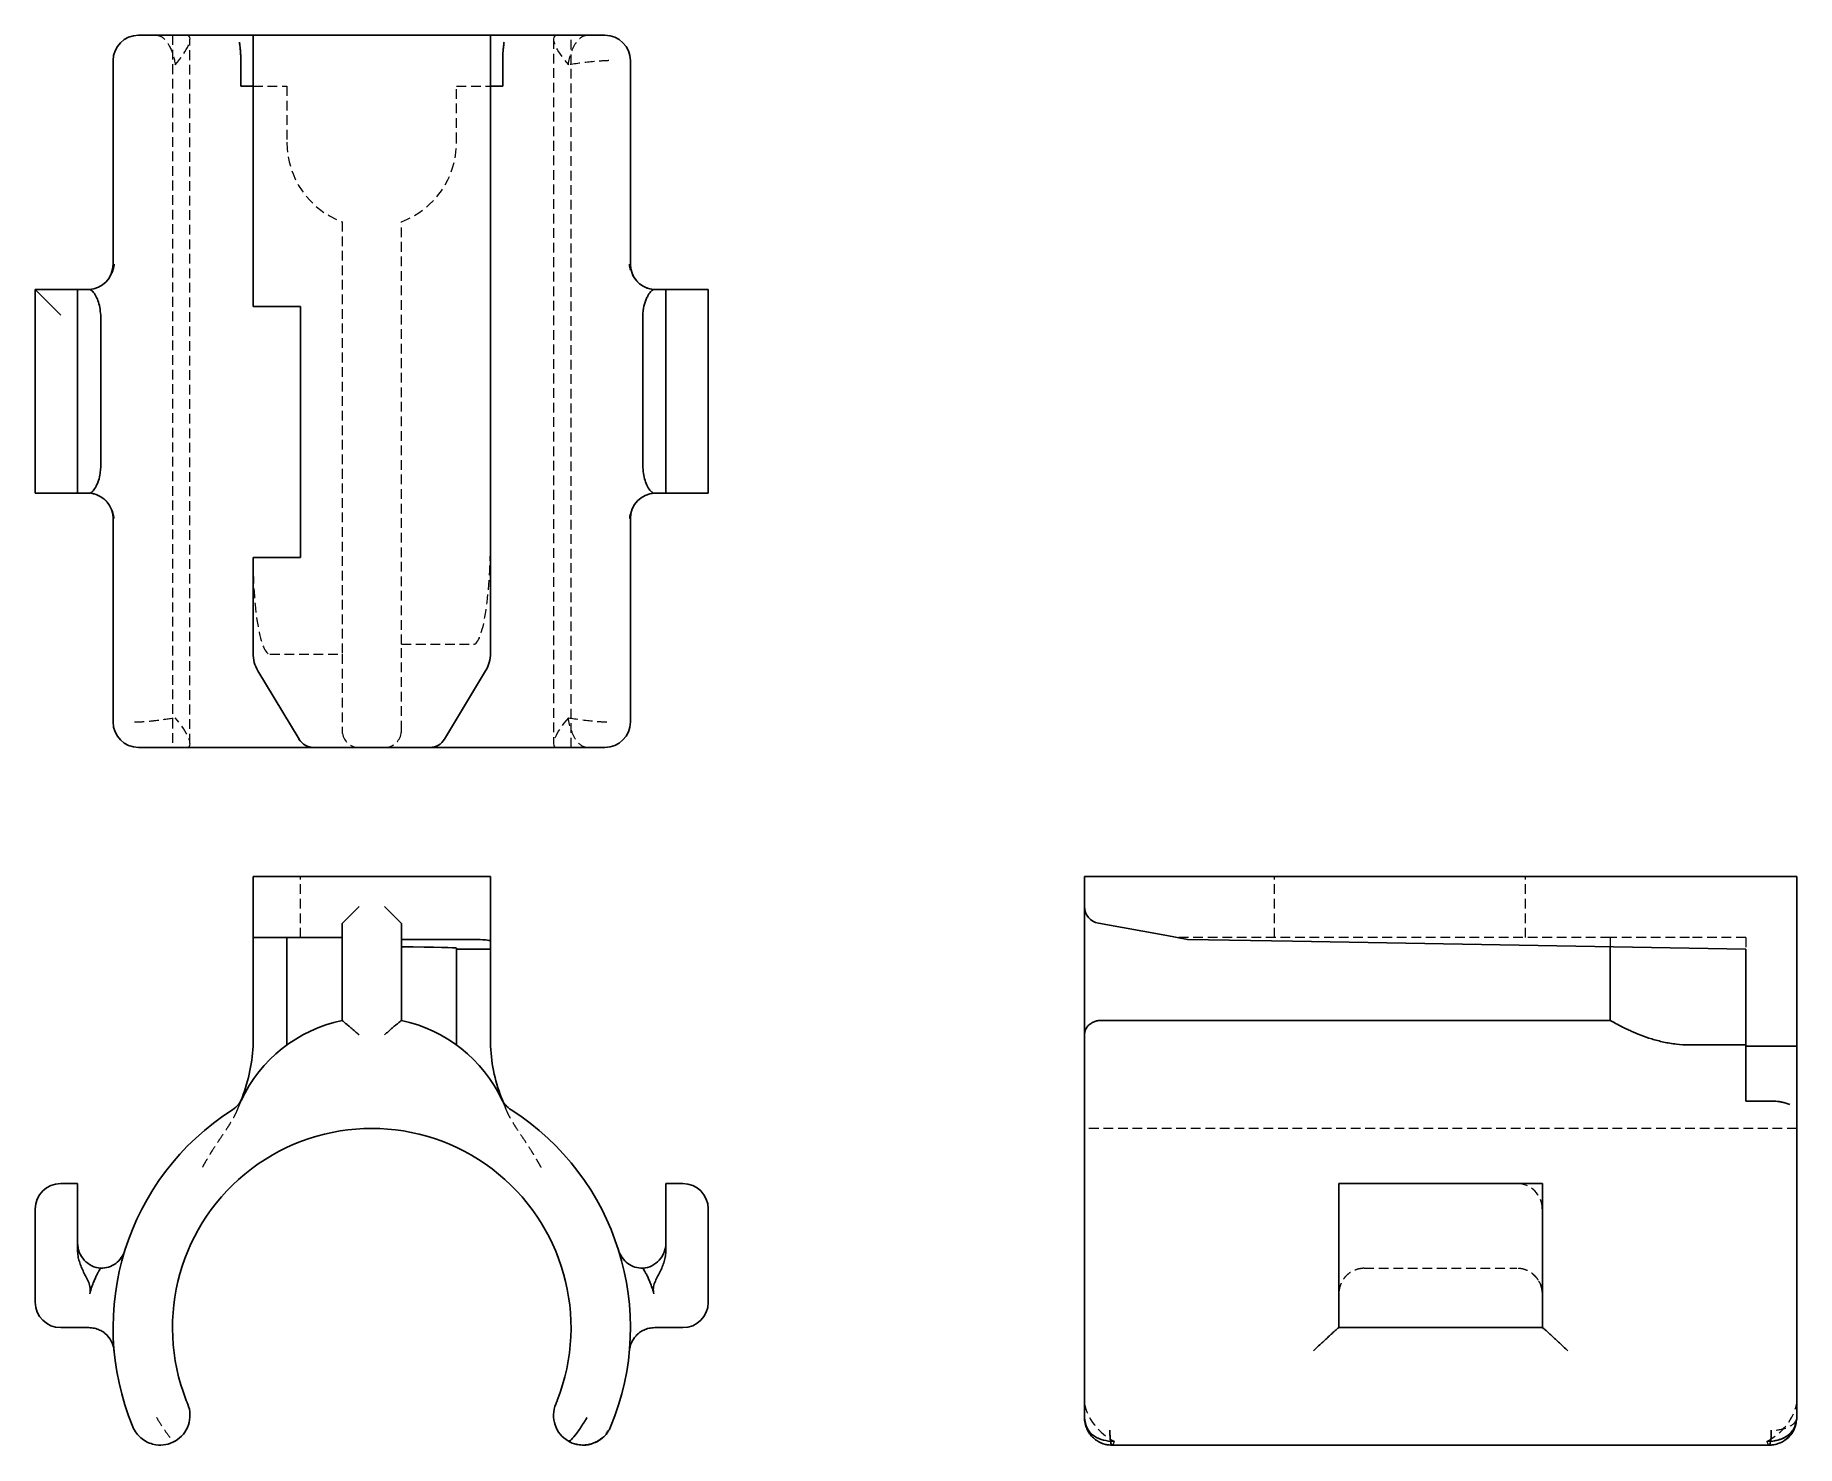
# Model space of a CAD drawing. Header units: millimetres. Extents: x 39 to 270, y 20 to 205.
import ezdxf

# ---------------------------------------------------------------- set-up
doc = ezdxf.new("R2010")
doc.units = ezdxf.units.MM
doc.linetypes.add('HIDDEN', pattern=[1.905, 1.27, -0.635])

msp = doc.modelspace()

# ---------------------------------------------------------------- linework, layer by layer
at = {"color": 7, "linetype": 'Continuous', "lineweight": 25}
for p, q in [((60.8, 204.66), (52.45, 204.66)), ((65.41, 204.66), (65.66, 204.66)), ((65.66, 204.66), (67.45, 204.66)), ((67.45, 204.66), (67.45, 169.11)), ((98.55, 204.66), (67.45, 204.66)), ((98.55, 123.69), (98.55, 204.66)), ((100.34, 204.66), (98.55, 204.66)), ((100.34, 204.66), (100.59, 204.66)), ((113.55, 204.66), (105.2, 204.66)), ((49.12, 201.33), (49.12, 174.67)), ((65.85, 197.99), (65.85, 201.33)), ((100.15, 201.33), (100.15, 197.99)), ((116.88, 174.67), (116.88, 201.33)), ((67.45, 197.99), (65.85, 197.99)), ((98.55, 197.99), (100.15, 197.99)), ((42.25, 168), (38.92, 171.34)), ((38.92, 171.34), (38.92, 144.68)), ((44.47, 171.34), (38.92, 171.34)), ((44.47, 168), (44.47, 171.34)), ((46.24, 171.27), (46.12, 171.36)), ((119.9, 171.36), (119.77, 171.28)), ((121.53, 171.34), (121.53, 144.68)), ((121.53, 171.34), (123.75, 171.34)), ((127.08, 171.34), (123.75, 171.34)), ((127.08, 144.68), (127.08, 171.34)), ((67.45, 169.11), (73.67, 169.11)), ((73.67, 169.11), (73.67, 136.24)), ((44.47, 168), (44.47, 144.68)), ((47.49, 168), (47.49, 148.01)), ((118.51, 148.01), (118.51, 168)), ((38.92, 144.68), (42.25, 144.68)), ((44.47, 144.68), (42.25, 144.68)), ((46.12, 144.65), (46.25, 144.74)), ((119.76, 144.74), (119.88, 144.65)), ((123.75, 144.68), (121.53, 144.68)), ((123.75, 144.68), (127.08, 144.68)), ((49.12, 141.35), (49.12, 114.69)), ((116.88, 114.69), (116.88, 141.35)), ((73.67, 136.24), (67.45, 136.24)), ((67.45, 136.24), (67.45, 123.69)), ((68.08, 121.41), (73.47, 112.43)), ((92.53, 112.43), (97.92, 121.41)), ((52.45, 111.35), (60.8, 111.35)), ((67.91, 111.35), (75.37, 111.35)), ((75.37, 111.35), (90.63, 111.35)), ((90.63, 111.35), (98.09, 111.35)), ((105.2, 111.35), (113.55, 111.35)), ((67.45, 94.43), (67.45, 88.67)), ((68.08, 94.43), (67.45, 94.43)), ((68.08, 94.43), (73.47, 94.43)), ((75.37, 94.43), (73.47, 94.43)), ((75.37, 94.43), (90.63, 94.43)), ((92.53, 94.43), (90.63, 94.43)), ((92.53, 94.43), (97.92, 94.43)), ((98.55, 94.43), (97.92, 94.43)), ((98.55, 88.67), (98.55, 94.43)), ((177.43, 94.43), (176.35, 94.43)), ((176.35, 94.43), (176.35, 90.51)), ((177.43, 94.43), (186.41, 94.43)), ((188.69, 94.43), (186.41, 94.43)), ((188.69, 94.43), (269.66, 94.43)), ((269.66, 72.22), (269.66, 94.43)), ((79.15, 88.33), (81.33, 90.51)), ((84.67, 90.51), (86.85, 88.33)), ((176.35, 90.51), (176.35, 73.69)), ((67.45, 88.67), (67.45, 86.44)), ((79.11, 88.25), (79.11, 75.59)), ((86.89, 75.59), (86.89, 88.25)), ((98.55, 85.96), (98.55, 88.67)), ((178.18, 88.33), (187.15, 86.7)), ((67.45, 86.44), (69.67, 86.44)), ((67.45, 86.44), (67.45, 72.22)), ((69.67, 86.44), (79.11, 86.44)), ((71.89, 86.44), (71.89, 72.38)), ((86.89, 86.2), (96.33, 86.2)), ((98.55, 84.92), (98.55, 85.96)), ((187.15, 86.7), (188.3, 86.49)), ((188.3, 86.49), (189.87, 86.2)), ((189.87, 86.2), (203.61, 85.96)), ((262.99, 84.92), (203.61, 85.96)), ((94.11, 85.05), (94.11, 72.38)), ((94.11, 84.92), (98.55, 84.92)), ((98.55, 84.92), (98.55, 72.22)), ((245.22, 85.24), (245.22, 75.59)), ((262.99, 84.92), (262.99, 72.22)), ((178.58, 75.59), (245.22, 75.59)), ((176.35, 73.69), (176.35, 64.18)), ((255.63, 72.38), (262.99, 72.38)), ((262.99, 72.22), (262.99, 65.03)), ((269.66, 72.22), (262.99, 72.22)), ((269.66, 64.59), (269.66, 72.22)), ((266.33, 65.03), (262.99, 65.03)), ((269.66, 64.59), (269.66, 63.97)), ((176.35, 56.32), (176.35, 23.63)), ((269.66, 23.63), (269.66, 56.32)), ((44.47, 54.22), (42.25, 54.22)), ((44.47, 45.5), (44.47, 54.22)), ((121.53, 54.22), (121.53, 45.5)), ((123.75, 54.22), (121.53, 54.22)), ((236.34, 54.22), (209.68, 54.22)), ((209.68, 54.22), (209.68, 50.89)), ((236.34, 50.89), (236.34, 54.22)), ((38.92, 50.89), (38.92, 38.67)), ((127.08, 38.67), (127.08, 50.89)), ((209.68, 38.67), (209.68, 50.89)), ((236.34, 50.89), (236.34, 38.67)), ((209.68, 38.67), (209.68, 35.34)), ((236.34, 35.34), (236.34, 38.67)), ((42.25, 35.34), (45.79, 35.34)), ((45.79, 35.34), (45.94, 35.34)), ((120.06, 35.34), (120.21, 35.34)), ((120.21, 35.34), (123.75, 35.34)), ((209.67, 35.34), (209.68, 35.34)), ((209.68, 35.34), (236.34, 35.34)), ((236.34, 35.34), (236.34, 35.34)), ((176.35, 23.63), (176.35, 23.56)), ((269.66, 23.56), (269.66, 23.63)), ((113.85, 21.58), (114.06, 21.9)), ((179.8, 19.96), (179.98, 19.95)), ((179.97, 19.95), (179.98, 19.95)), ((179.98, 19.95), (266.04, 19.95)), ((266.04, 19.95), (266.05, 19.95)), ((266.05, 19.95), (266.22, 19.97))]:
    msp.add_line(p, q, dxfattribs=at)
at = {"color": 7, "linetype": 'HIDDEN', "lineweight": 18}
for p, q in [((56.9, 204.66), (56.9, 111.35)), ((59.19, 111.88), (59.19, 204.14)), ((106.81, 204.14), (106.81, 111.88)), ((109.1, 111.35), (109.1, 204.66)), ((67.45, 197.99), (71.89, 197.99)), ((71.89, 197.99), (71.89, 190.63)), ((94.11, 190.63), (94.11, 197.99)), ((94.11, 197.99), (98.55, 197.99)), ((79.11, 180.22), (79.11, 123.57)), ((86.89, 124.87), (86.89, 180.22)), ((46.22, 171.25), (46.06, 171.34)), ((119.94, 171.34), (119.79, 171.25)), ((46.06, 144.68), (46.23, 144.77)), ((119.78, 144.76), (119.94, 144.68)), ((86.89, 113.58), (86.89, 124.87)), ((86.89, 124.87), (96.33, 124.87)), ((69.67, 123.57), (79.11, 123.57)), ((79.11, 123.57), (79.11, 113.58)), ((60.8, 111.35), (60.8, 111.35)), ((73.67, 86.44), (73.67, 94.43)), ((201.24, 86.44), (201.24, 94.43)), ((234.11, 86.44), (234.11, 94.43)), ((245.22, 86.44), (188.57, 86.44)), ((255.63, 86.44), (245.22, 86.44)), ((245.22, 86.44), (245.22, 85.24)), ((262.99, 86.44), (255.63, 86.44)), ((262.99, 86.44), (262.99, 84.92)), ((269.66, 61.44), (176.35, 61.44)), ((176.35, 56.32), (176.35, 56.33)), ((213.01, 43.12), (233, 43.12)), ((234.96, 42.46), (235.62, 41.84)), ((176.42, 23.24), (176.56, 22.54))]:
    msp.add_line(p, q, dxfattribs=at)
at = {"color": 7, "linetype": 'Continuous', "lineweight": 25}
for centre, radius, start, end in [((52.45, 201.33), 3.33, 90, 180), ((113.55, 201.33), 3.33, 0, 90), ((45.79, 174.67), 3.33, 272.5715, 0), ((120.21, 174.67), 3.33, 180, 260.7443), ((45.79, 141.35), 3.33, 0, 80.7443), ((120.21, 141.35), 3.33, 92.5715, 180), ((71.89, 123.69), 4.44, 180, 210.9638), ((94.11, 123.69), 4.44, 329.0362, 0), ((52.45, 114.69), 3.33, 180, 270), ((113.55, 114.69), 3.33, 270, 0), ((75.37, 113.58), 2.22, 210.9638, 270), ((90.63, 113.58), 2.22, 270, 329.0362), ((178.58, 90.51), 2.22, 180, 259.6952), ((83, 57.11), 18.88, 101.8812, 154.9079), ((83, 57.11), 18.88, 25.0921, 78.1188), ((45.26, 73.4), 22.22, 337.8868, 356.9624), ((120.74, 73.4), 22.22, 183.0376, 202.1132), ((83, 35.34), 33.88, 122.5918, 202.5518), ((83, 35.34), 33.88, 337.4482, 57.4082), ((83, 35.34), 26.1, 338.5653, 201.4347), ((42.25, 50.89), 3.33, 90, 180), ((123.75, 50.89), 3.33, 0, 90), ((42.25, 38.67), 3.33, 180, 270), ((123.75, 38.67), 3.33, 270, 0), ((55.3, 23.84), 3.89, 300, 22.5518), ((110.7, 23.84), 3.89, 157.4482, 240), ((55.3, 23.84), 3.89, 202.5518, 210), ((110.7, 23.84), 3.89, 330, 337.4482)]:
    msp.add_arc(centre, radius, start, end, dxfattribs=at)
at = {"color": 7, "linetype": 'HIDDEN', "lineweight": 18}
for centre, radius, start, end in [((83, 190.63), 11.11, 180, 249.5127), ((83, 190.63), 11.11, 290.4873, 0), ((81.33, 113.58), 2.22, 180, 190.3048), ((81.33, 113.58), 2.22, 190.3048, 270), ((84.67, 113.58), 2.22, 270, 349.6952), ((84.67, 113.58), 2.22, 349.6952, 0), ((233, 50.89), 3.33, 0, 90)]:
    msp.add_arc(centre, radius, start, end, dxfattribs=at)
for centre, major_axis, ratio, start_param, end_param in [((55.3, 200.77), (3.76, 3.76), 0.267949, 4.974188, 6.414989), ((110.7, 200.77), (3.76, -3.76), 0.267949, 3.009789, 4.45059), ((96.33, 138.61), (0, 13.74), 0.161712, 3.141593, 4.712389), ((69.67, 135.99), (0, -12.42), 0.178885, 4.712389, 6.283185), ((55.3, 115.24), (-3.76, 3.76), 0.267949, 3.009789, 4.45059), ((110.7, 115.24), (3.76, 3.76), 0.267949, 1.832596, 3.273397), ((180.24, 23.84), (3.37, -3.37), 0.57735, 3.795187, 5.235988), ((265.77, 23.84), (3.37, 3.37), 0.57735, 4.18879, 5.629591)]:
    msp.add_ellipse(centre, major_axis=major_axis, ratio=ratio, start_param=start_param, end_param=end_param, dxfattribs=at)
at = {"color": 7, "linetype": 'Continuous', "lineweight": 25}
for centre, major_axis, ratio, start_param, end_param in [((81.33, 88.25), (2.22, 0), 0.181818, 2.961739, 3.141593), ((84.67, 88.25), (2.22, 0), 0.181818, 0, 0.179853), ((96.33, 85.96), (2.22, 0), 0.107939, 0, 1.570796), ((83, 85.05), (11.11, 0), 0.017455, 0, 1.213225)]:
    msp.add_ellipse(centre, major_axis=major_axis, ratio=ratio, start_param=start_param, end_param=end_param, dxfattribs=at)
at = {"color": 7, "linetype": 'HIDDEN', "lineweight": 18}
for points, knots in [([(54.82, 204.66), (55.11, 204.66), (55.73, 204.39), (56.7, 203.09), (57.14, 201.64), (57.25, 200.77)], [-1.570796, -1.570796, -1.570796, -1.570796, -1.121997, -0.673198, 0, 0, 0, 0]), ([(108.75, 200.77), (108.9, 201.93), (109.53, 203.66), (110.59, 204.56), (111.03, 204.66), (111.18, 204.66)], [-1.570796, -1.570796, -1.570796, -1.570796, -0.673198, -0.224399, 0, 0, 0, 0]), ([(114.06, 201.33), (113.92, 201.33), (113.4, 201.31), (111.67, 201.18), (109.76, 200.94), (108.75, 200.77)], [-1.570796, -1.570796, -1.570796, -1.570796, -1.346397, -0.897598, 0, 0, 0, 0]), ([(49.26, 174.67), (49.26, 174.66), (49.23, 174.4), (49.14, 173.91), (48.85, 173.22), (48.55, 172.73), (48.3, 172.48), (48.24, 172.41)], [0, 0, 0, 0, 0.005242, 0.331766, 0.614816, 0.904964, 1, 1, 1, 1]), ([(117.88, 172.28), (117.78, 172.39), (117.49, 172.68), (117.15, 173.22), (116.86, 173.91), (116.77, 174.4), (116.74, 174.66), (116.74, 174.67)], [0, 0, 0, 0, 0.150716, 0.41597, 0.688648, 0.995081, 1, 1, 1, 1]), ([(120.06, 171.34), (119.75, 171.36), (119.39, 171.39), (119.09, 171.54), (119.04, 171.56)], [0, 0, 0, 0, 0.845578, 1, 1, 1, 1]), ([(46.96, 144.45), (46.91, 144.47), (46.61, 144.62), (46.25, 144.65), (45.94, 144.67)], [0, 0, 0, 0, 0.154422, 1, 1, 1, 1]), ([(49.26, 141.35), (49.26, 141.35), (49.23, 141.61), (49.14, 142.1), (48.86, 142.79), (48.49, 143.36), (48.05, 143.81), (47.65, 144.15), (47.31, 144.29), (47.17, 144.35)], [0, 0, 0, 0, 0.003609, 0.228408, 0.423277, 0.623032, 0.759315, 0.898982, 1, 1, 1, 1]), ([(117.76, 143.6), (117.7, 143.54), (117.45, 143.29), (117.15, 142.8), (116.86, 142.11), (116.77, 141.61), (116.74, 141.35), (116.74, 141.35)], [0, 0, 0, 0, 0.094152, 0.377073, 0.667912, 0.994753, 1, 1, 1, 1]), ([(51.94, 114.69), (52.23, 114.69), (53.04, 114.72), (54.98, 114.91), (56.49, 115.12), (57.25, 115.24)], [-1.570796, -1.570796, -1.570796, -1.570796, -1.121997, -0.673198, 0, 0, 0, 0]), ([(111.18, 111.35), (111.03, 111.35), (110.59, 111.45), (109.53, 112.35), (108.9, 114.08), (108.75, 115.24)], [-1.570796, -1.570796, -1.570796, -1.570796, -1.346397, -0.897598, 0, 0, 0, 0]), ([(108.75, 115.24), (109.76, 115.08), (111.67, 114.83), (113.4, 114.7), (113.92, 114.69), (114.06, 114.69)], [-1.570796, -1.570796, -1.570796, -1.570796, -0.673198, -0.224399, 0, 0, 0, 0]), ([(65.85, 65.03), (65.85, 65.03), (65.85, 65.03), (65.84, 65.02), (65.83, 64.99), (65.82, 64.96), (65.79, 64.9), (65.75, 64.79), (65.69, 64.66), (65.66, 64.59)], [0, 0, 0, 0, 0.092974, 0.189079, 0.288654, 0.392002, 0.499365, 0.723273, 1, 1, 1, 1]), ([(100.34, 64.59), (100.32, 64.62), (100.3, 64.68), (100.27, 64.76), (100.24, 64.82), (100.22, 64.87), (100.2, 64.93), (100.17, 64.98), (100.16, 65.03), (100.15, 65.03), (100.15, 65.03)], [0, 0, 0, 0, 0.117207, 0.225689, 0.325728, 0.417398, 0.500721, 0.677372, 0.843339, 1, 1, 1, 1]), ([(65.41, 63.97), (65.39, 63.94), (65.36, 63.86), (65.3, 63.72), (65.19, 63.46), (64.95, 62.96), (64.55, 62.26), (64.01, 61.4), (63.41, 60.52), (62.77, 59.55), (62.2, 58.7), (61.7, 57.9), (61.26, 57.16), (60.96, 56.62), (60.8, 56.32)], [0, 0, 0, 0, 0.013067, 0.02637, 0.053032, 0.10642, 0.213237, 0.32212, 0.447743, 0.570168, 0.711816, 0.791409, 0.88721, 1, 1, 1, 1]), ([(105.2, 56.32), (105.13, 56.45), (104.99, 56.71), (104.78, 57.08), (104.58, 57.42), (104.39, 57.74), (104.21, 58.03), (104.05, 58.3), (103.71, 58.83), (103.23, 59.57), (102.58, 60.53), (101.99, 61.41), (101.45, 62.27), (101.05, 62.96), (100.81, 63.46), (100.7, 63.72), (100.64, 63.86), (100.61, 63.94), (100.59, 63.97)], [0, 0, 0, 0, 0.050652, 0.09809, 0.142396, 0.183639, 0.221879, 0.257171, 0.289562, 0.431479, 0.553975, 0.67869, 0.78707, 0.893919, 0.947115, 0.973696, 0.986964, 1, 1, 1, 1]), ([(213.01, 43.12), (212.78, 43.12), (212.56, 43.09), (212.12, 43), (211.9, 42.93), (211.5, 42.76), (211.3, 42.65), (210.94, 42.41), (210.78, 42.27), (210.48, 41.96), (210.34, 41.79), (210.11, 41.44), (210.01, 41.25), (209.85, 40.85), (209.79, 40.65), (209.7, 40.22), (209.68, 40.01), (209.68, 39.78)], [0, 0, 0, 0, 0.125, 0.125, 0.25, 0.25, 0.375, 0.375, 0.5, 0.5, 0.625, 0.625, 0.75, 0.75, 0.875, 0.875, 1, 1, 1, 1]), ([(236.34, 39.78), (236.34, 40.01), (236.31, 40.22), (236.23, 40.65), (236.16, 40.85), (236, 41.25), (235.9, 41.44), (235.67, 41.79), (235.53, 41.96), (235.23, 42.27), (235.07, 42.41), (234.71, 42.65), (234.52, 42.76), (234.11, 42.93), (233.9, 43), (233.46, 43.09), (233.23, 43.12), (233, 43.12)], [0, 0, 0, 0, 0.125, 0.125, 0.25, 0.25, 0.375, 0.375, 0.5, 0.5, 0.625, 0.625, 0.75, 0.75, 0.875, 0.875, 1, 1, 1, 1]), ([(235.85, 41.42), (235.99, 41.23), (236.15, 40.99), (236.19, 40.7), (236.2, 40.65)], [0, 0, 0, 0, 0.813458, 1, 1, 1, 1]), ([(54.82, 23.56), (55.11, 23.06), (55.73, 22.07), (56.7, 20.75), (57.14, 20.41), (57.25, 20.47)], [-1.570796, -1.570796, -1.570796, -1.570796, -1.121997, -0.673198, 0, 0, 0, 0]), ([(266.22, 19.97), (266.34, 19.97), (266.78, 20), (267.44, 20.21), (268.18, 20.65), (268.82, 21.27), (269.37, 22.15), (269.52, 22.87), (269.59, 23.24)], [0, 0, 0, 0, 0.076239, 0.270825, 0.411037, 0.584418, 0.78619, 1, 1, 1, 1]), ([(266.98, 21.93), (267.74, 22.01), (269.13, 22.42), (269.66, 23.19), (269.66, 23.56)], [0.125, 0.125, 0.125, 0.125, 0.5714286, 1, 1, 1, 1]), ([(108.75, 20.47), (109.04, 20.33), (109.59, 20.07), (110.48, 19.93), (111.33, 19.97), (112.09, 20.18), (112.76, 20.51), (113.3, 20.93), (113.66, 21.29), (113.81, 21.52), (113.85, 21.58)], [0, 0, 0, 0, 0.165823, 0.322312, 0.469483, 0.607357, 0.73596, 0.855326, 0.9655, 1, 1, 1, 1]), ([(110.28, 19.99), (110.5, 19.98), (110.99, 19.97), (111.78, 20.13), (112.6, 20.48), (113.41, 21.07), (113.8, 21.63), (114.01, 21.93)], [0, 0, 0, 0, 0.155231, 0.337555, 0.540103, 0.760886, 1, 1, 1, 1]), ([(176.65, 22.31), (176.72, 22.11), (176.9, 21.66), (177.35, 21.08), (177.78, 20.67), (178.06, 20.51), (178.12, 20.48)], [0, 0, 0, 0, 0.258741, 0.5944945, 0.9117429, 1, 1, 1, 1]), ([(180.24, 20.47), (180.2, 20.34), (180.11, 20.07), (180.03, 19.94), (179.98, 19.96), (179.98, 19.97)], [0, 0, 0, 0, 0.46509, 0.904002, 1, 1, 1, 1]), ([(266.02, 19.96), (266.02, 19.96), (265.98, 19.94), (265.9, 20.08), (265.82, 20.34), (265.77, 20.47)], [0, 0, 0, 0, 0.035907, 0.503995, 1, 1, 1, 1])]:
    msp.add_open_spline(points, degree=3, knots=knots, dxfattribs=at)
at = {"color": 7, "linetype": 'Continuous', "lineweight": 25}
for points, knots in [([(65.41, 204.66), (65.39, 204.66), (65.36, 204.66), (65.3, 204.66), (65.19, 204.66), (64.95, 204.66), (64.55, 204.66), (64.01, 204.66), (63.41, 204.66), (62.77, 204.66), (62.2, 204.66), (61.7, 204.66), (61.26, 204.66), (60.96, 204.66), (60.8, 204.66)], [0, 0, 0, 0, 0.013067, 0.02637, 0.053032, 0.10642, 0.213237, 0.32212, 0.447743, 0.570168, 0.711816, 0.791409, 0.88721, 1, 1, 1, 1]), ([(65.85, 201.33), (65.85, 201.4), (65.85, 201.56), (65.84, 201.8), (65.83, 202.05), (65.82, 202.3), (65.79, 202.66), (65.75, 203.15), (65.69, 203.54), (65.66, 203.76)], [0, 0, 0, 0, 0.092974, 0.189079, 0.288654, 0.392002, 0.499365, 0.723273, 1, 1, 1, 1]), ([(100.34, 203.76), (100.32, 203.66), (100.3, 203.49), (100.27, 203.23), (100.24, 202.99), (100.22, 202.77), (100.2, 202.48), (100.17, 202.14), (100.16, 201.72), (100.15, 201.46), (100.15, 201.33)], [0, 0, 0, 0, 0.117207, 0.225689, 0.325728, 0.417398, 0.500721, 0.677372, 0.843339, 1, 1, 1, 1]), ([(105.2, 204.66), (105.13, 204.66), (104.99, 204.66), (104.78, 204.66), (104.58, 204.66), (104.39, 204.66), (104.21, 204.66), (104.05, 204.66), (103.71, 204.66), (103.23, 204.66), (102.58, 204.66), (101.99, 204.66), (101.45, 204.66), (101.05, 204.66), (100.81, 204.66), (100.7, 204.66), (100.64, 204.66), (100.61, 204.66), (100.59, 204.66)], [0, 0, 0, 0, 0.050652, 0.09809, 0.142396, 0.183639, 0.221879, 0.257171, 0.289562, 0.431479, 0.553975, 0.67869, 0.78707, 0.893919, 0.947115, 0.973696, 0.986964, 1, 1, 1, 1]), ([(46.1, 171.34), (46.11, 171.34), (46.14, 171.34), (45.9, 171.34), (45.53, 171.34), (45.07, 171.34), (44.67, 171.34), (44.49, 171.34), (44.47, 171.34), (44.47, 171.34)], [0, 0, 0, 0, 0.0362596, 0.1759737, 0.3410282, 0.5062613, 0.7198757, 0.939987, 1, 1, 1, 1]), ([(47.49, 168), (47.45, 168.34), (47.39, 169.02), (47.15, 169.95), (46.76, 170.7), (46.43, 171.17), (46.27, 171.23), (46.22, 171.25)], [0, 0, 0, 0, 0.2098544, 0.4182339, 0.6442956, 0.89566, 1, 1, 1, 1]), ([(119.79, 171.25), (119.73, 171.22), (119.57, 171.15), (119.26, 170.73), (118.99, 170.2), (118.76, 169.55), (118.55, 168.8), (118.52, 168.2), (118.51, 168)], [0, 0, 0, 0, 0.1334628, 0.3727399, 0.5027993, 0.6374154, 0.8780089, 1, 1, 1, 1]), ([(119.91, 171.34), (119.9, 171.34), (119.85, 171.34), (120.18, 171.34), (120.64, 171.34), (121.11, 171.34), (121.45, 171.34), (121.5, 171.34), (121.53, 171.34)], [0, 0, 0, 0, 0.050748, 0.225665, 0.416782, 0.607743, 0.800666, 1, 1, 1, 1]), ([(46.23, 144.77), (46.29, 144.8), (46.46, 144.87), (46.74, 145.28), (47.01, 145.81), (47.26, 146.42), (47.43, 147.18), (47.47, 147.77), (47.49, 148.01)], [0, 0, 0, 0, 0.122331, 0.364725, 0.496395, 0.63244, 0.851897, 1, 1, 1, 1]), ([(118.51, 148.01), (118.55, 147.67), (118.61, 147), (118.85, 146.07), (119.24, 145.32), (119.57, 144.85), (119.73, 144.78), (119.78, 144.76)], [0, 0, 0, 0, 0.209854, 0.418234, 0.644296, 0.89566, 1, 1, 1, 1]), ([(46.1, 144.68), (46.11, 144.68), (46.14, 144.68), (45.9, 144.68), (45.53, 144.68), (45.07, 144.68), (44.67, 144.68), (44.49, 144.68), (44.47, 144.68), (44.47, 144.68)], [0, 0, 0, 0, 0.033406, 0.173499, 0.338993, 0.504667, 0.718988, 0.93983, 1, 1, 1, 1]), ([(119.9, 144.68), (119.89, 144.68), (119.86, 144.68), (120.1, 144.68), (120.47, 144.68), (120.93, 144.68), (121.33, 144.68), (121.51, 144.68), (121.53, 144.68), (121.53, 144.68)], [0, 0, 0, 0, 0.0362596, 0.1759737, 0.3410282, 0.5062613, 0.7198757, 0.9399868, 1, 1, 1, 1]), ([(60.8, 111.35), (61.35, 111.35), (61.93, 111.35), (63.15, 111.35), (63.79, 111.35), (64.75, 111.35), (65.08, 111.35), (65.73, 111.35), (66.05, 111.35), (66.67, 111.35), (66.96, 111.35), (67.49, 111.35), (67.72, 111.35), (67.91, 111.35)], [0, 0, 0, 0, 0.25, 0.25, 0.5, 0.5, 0.625, 0.625, 0.75, 0.75, 0.875, 0.875, 1, 1, 1, 1]), ([(98.09, 111.35), (98.28, 111.35), (98.51, 111.35), (99.04, 111.35), (99.33, 111.35), (99.95, 111.35), (100.27, 111.35), (100.92, 111.35), (101.25, 111.35), (102.21, 111.35), (102.85, 111.35), (104.07, 111.35), (104.65, 111.35), (105.2, 111.35)], [0, 0, 0, 0, 0.125, 0.125, 0.25, 0.25, 0.375, 0.375, 0.5, 0.5, 0.75, 0.75, 1, 1, 1, 1]), ([(79.11, 75.59), (79.11, 75.59), (79.13, 75.58), (79.21, 75.51), (79.26, 75.47), (79.4, 75.36), (79.49, 75.29), (79.67, 75.13), (79.77, 75.05), (79.99, 74.87), (80.1, 74.77), (80.34, 74.57), (80.46, 74.46), (80.71, 74.25), (80.83, 74.14), (81.08, 73.92), (81.21, 73.8), (81.33, 73.69)], [0, 0, 0, 0, 0.125, 0.125, 0.25, 0.25, 0.375, 0.375, 0.5, 0.5, 0.625, 0.625, 0.75, 0.75, 0.875, 0.875, 1, 1, 1, 1]), ([(86.89, 75.59), (86.89, 75.59), (86.87, 75.58), (86.79, 75.51), (86.74, 75.47), (86.6, 75.36), (86.51, 75.29), (86.33, 75.13), (86.23, 75.05), (86.01, 74.87), (85.9, 74.77), (85.66, 74.57), (85.54, 74.46), (85.29, 74.25), (85.17, 74.14), (84.92, 73.92), (84.79, 73.8), (84.67, 73.69)], [0, 0, 0, 0, 0.125, 0.125, 0.25, 0.25, 0.375, 0.375, 0.5, 0.5, 0.625, 0.625, 0.75, 0.75, 0.875, 0.875, 1, 1, 1, 1]), ([(178.58, 75.59), (178.4, 75.59), (178.24, 75.58), (177.91, 75.51), (177.76, 75.47), (177.47, 75.36), (177.33, 75.29), (177.1, 75.13), (176.99, 75.05), (176.8, 74.87), (176.72, 74.77), (176.59, 74.57), (176.53, 74.46), (176.44, 74.25), (176.41, 74.14), (176.37, 73.92), (176.35, 73.8), (176.35, 73.69)], [0, 0, 0, 0, 0.125, 0.125, 0.25, 0.25, 0.375, 0.375, 0.5, 0.5, 0.625, 0.625, 0.75, 0.75, 0.875, 0.875, 1, 1, 1, 1]), ([(245.22, 75.59), (245.62, 75.37), (246.17, 75.06), (247.02, 74.64), (247.2, 74.55), (247.57, 74.38), (247.77, 74.29), (248.36, 74.02), (248.79, 73.84), (249.69, 73.49), (250.17, 73.32), (251.17, 73.01), (251.68, 72.88), (252.49, 72.7), (252.76, 72.65), (253.32, 72.55), (253.6, 72.51), (254.46, 72.42), (255.04, 72.38), (255.63, 72.38)], [0, 0, 0, 0, 0.25, 0.25, 0.3125, 0.3125, 0.375, 0.375, 0.5, 0.5, 0.625, 0.625, 0.75, 0.75, 0.8125, 0.8125, 0.875, 0.875, 1, 1, 1, 1]), ([(65.96, 65.26), (65.85, 65.02), (65.52, 64.49), (65.05, 64.08), (64.75, 63.89)], [0, 0, 0, 0, 0.428571, 1, 1, 1, 1]), ([(268.76, 64.59), (268.66, 64.62), (268.49, 64.68), (268.23, 64.76), (267.99, 64.82), (267.77, 64.87), (267.48, 64.93), (267.14, 64.98), (266.72, 65.03), (266.46, 65.03), (266.33, 65.03)], [0, 0, 0, 0, 0.117207, 0.225689, 0.325728, 0.417398, 0.500721, 0.677372, 0.843339, 1, 1, 1, 1]), ([(176.35, 64.18), (176.35, 63.78), (176.35, 63.4), (176.35, 62.69), (176.35, 62.35), (176.35, 61.72), (176.35, 61.41), (176.35, 60.81), (176.35, 60.51), (176.35, 59.6), (176.35, 58.97), (176.35, 57.68), (176.35, 57.02), (176.35, 56.32)], [0, 0, 0, 0, 0.125, 0.125, 0.25, 0.25, 0.375, 0.375, 0.5, 0.5, 0.75, 0.75, 1, 1, 1, 1]), ([(269.66, 56.32), (269.66, 56.45), (269.66, 56.71), (269.66, 57.08), (269.66, 57.42), (269.66, 57.74), (269.66, 58.03), (269.66, 58.3), (269.66, 58.83), (269.66, 59.57), (269.66, 60.53), (269.66, 61.41), (269.66, 62.27), (269.66, 62.96), (269.66, 63.46), (269.66, 63.72), (269.66, 63.86), (269.66, 63.94), (269.66, 63.97)], [0, 0, 0, 0, 0.050652, 0.09809, 0.142396, 0.183639, 0.221879, 0.257171, 0.289562, 0.431479, 0.553975, 0.67869, 0.78707, 0.893919, 0.947115, 0.973696, 0.986964, 1, 1, 1, 1]), ([(44.47, 46.43), (44.47, 46.02), (44.55, 45.61), (44.84, 44.85), (45.06, 44.5), (45.61, 43.89), (45.95, 43.64), (46.68, 43.27), (47.08, 43.16), (47.49, 43.12)], [0, 0, 0, 0, 0.25, 0.25, 0.5, 0.5, 0.75, 0.75, 1, 1, 1, 1]), ([(118.51, 43.12), (118.92, 43.16), (119.32, 43.27), (120.05, 43.64), (120.39, 43.89), (120.94, 44.5), (121.16, 44.85), (121.45, 45.61), (121.53, 46.02), (121.53, 46.43)], [0, 0, 0, 0, 0.25, 0.25, 0.5, 0.5, 0.75, 0.75, 1, 1, 1, 1]), ([(46.06, 39.78), (46.11, 40.03), (46.14, 40.28), (46.09, 40.78), (46.02, 41.02), (45.83, 41.49), (45.71, 41.72), (45.49, 42.17), (45.37, 42.39), (45.15, 42.85), (45.04, 43.07), (44.85, 43.54), (44.77, 43.77), (44.63, 44.25), (44.57, 44.49), (44.49, 44.99), (44.47, 45.24), (44.47, 45.5)], [0, 0, 0, 0, 0.125, 0.125, 0.25, 0.25, 0.375, 0.375, 0.5, 0.5, 0.625, 0.625, 0.75, 0.75, 0.875, 0.875, 1, 1, 1, 1]), ([(47.49, 43.12), (47.84, 43.12), (48.19, 43.17), (48.86, 43.39), (49.18, 43.56), (49.74, 43.97), (49.99, 44.23), (50.4, 44.8), (50.56, 45.12), (50.67, 45.45)], [0, 0, 0, 0, 0.25, 0.25, 0.5, 0.5, 0.75, 0.75, 1, 1, 1, 1]), ([(115.33, 45.45), (115.44, 45.12), (115.6, 44.8), (116.01, 44.23), (116.26, 43.97), (116.82, 43.56), (117.14, 43.39), (117.81, 43.17), (118.16, 43.12), (118.51, 43.12)], [0, 0, 0, 0, 0.25, 0.25, 0.5, 0.5, 0.75, 0.75, 1, 1, 1, 1]), ([(119.94, 39.78), (119.89, 40.03), (119.86, 40.28), (119.91, 40.78), (119.98, 41.02), (120.17, 41.49), (120.29, 41.72), (120.51, 42.17), (120.63, 42.39), (120.85, 42.85), (120.96, 43.07), (121.15, 43.54), (121.23, 43.77), (121.37, 44.25), (121.43, 44.49), (121.51, 44.99), (121.53, 45.24), (121.53, 45.5)], [0, 0, 0, 0, 0.125, 0.125, 0.25, 0.25, 0.375, 0.375, 0.5, 0.5, 0.625, 0.625, 0.75, 0.75, 0.875, 0.875, 1, 1, 1, 1]), ([(46.06, 39.78), (46.11, 40.01), (46.17, 40.22), (46.31, 40.64), (46.39, 40.85), (46.54, 41.25), (46.62, 41.43), (46.77, 41.79), (46.85, 41.96), (46.99, 42.27), (47.07, 42.41), (47.2, 42.65), (47.26, 42.76), (47.36, 42.93), (47.39, 43), (47.46, 43.09), (47.49, 43.12), (47.49, 43.12)], [0, 0, 0, 0, 0.125, 0.125, 0.25, 0.25, 0.375, 0.375, 0.5, 0.5, 0.625, 0.625, 0.75, 0.75, 0.875, 0.875, 1, 1, 1, 1]), ([(118.51, 43.12), (118.51, 43.12), (118.54, 43.09), (118.61, 43), (118.65, 42.93), (118.74, 42.76), (118.8, 42.65), (118.93, 42.41), (119.01, 42.27), (119.16, 41.96), (119.24, 41.79), (119.39, 41.44), (119.47, 41.25), (119.62, 40.85), (119.69, 40.65), (119.83, 40.22), (119.89, 40.01), (119.94, 39.78)], [0, 0, 0, 0, 0.125, 0.125, 0.25, 0.25, 0.375, 0.375, 0.5, 0.5, 0.625, 0.625, 0.75, 0.75, 0.875, 0.875, 1, 1, 1, 1]), ([(45.94, 35.34), (46.2, 35.34), (46.44, 35.31), (46.8, 35.23), (46.92, 35.2), (47.15, 35.12), (47.25, 35.07), (47.57, 34.93), (47.76, 34.81), (48.1, 34.56), (48.25, 34.42), (48.65, 33.98), (48.85, 33.67), (49.14, 33), (49.23, 32.66), (49.26, 32.31)], [0, 0, 0, 0, 0.125, 0.125, 0.1875, 0.1875, 0.25, 0.25, 0.375, 0.375, 0.5, 0.5, 0.75, 0.75, 1, 1, 1, 1]), ([(120.06, 35.34), (119.8, 35.34), (119.56, 35.31), (119.2, 35.23), (119.08, 35.2), (118.85, 35.12), (118.75, 35.07), (118.43, 34.93), (118.24, 34.81), (117.9, 34.56), (117.75, 34.42), (117.35, 33.98), (117.15, 33.67), (116.86, 33), (116.77, 32.66), (116.74, 32.31)], [0, 0, 0, 0, 0.125, 0.125, 0.1875, 0.1875, 0.25, 0.25, 0.375, 0.375, 0.5, 0.5, 0.75, 0.75, 1, 1, 1, 1]), ([(209.67, 35.34), (209.66, 35.34), (209.62, 35.31), (209.52, 35.23), (209.48, 35.2), (209.39, 35.12), (209.34, 35.07), (209.18, 34.93), (209.05, 34.81), (208.77, 34.56), (208.62, 34.42), (208.14, 33.98), (207.8, 33.67), (207.08, 33), (206.71, 32.66), (206.35, 32.31)], [0, 0, 0, 0, 0.125, 0.125, 0.1875, 0.1875, 0.25, 0.25, 0.375, 0.375, 0.5, 0.5, 0.75, 0.75, 1, 1, 1, 1]), ([(236.34, 35.34), (236.35, 35.34), (236.39, 35.31), (236.49, 35.23), (236.53, 35.2), (236.62, 35.12), (236.67, 35.07), (236.84, 34.93), (236.97, 34.81), (237.25, 34.56), (237.4, 34.42), (237.88, 33.98), (238.22, 33.67), (238.93, 33), (239.3, 32.66), (239.67, 32.31)], [0, 0, 0, 0, 0.125, 0.125, 0.1875, 0.1875, 0.25, 0.25, 0.375, 0.375, 0.5, 0.5, 0.75, 0.75, 1, 1, 1, 1]), ([(58.89, 25.33), (58.87, 25.38), (58.83, 25.49), (58.77, 25.64), (58.72, 25.75), (58.7, 25.8)], [0, 0, 0, 0, 0.330007, 0.663335, 1, 1, 1, 1]), ([(107.3, 25.8), (107.28, 25.75), (107.23, 25.64), (107.17, 25.49), (107.13, 25.38), (107.11, 25.33)], [0, 0, 0, 0, 0.336665, 0.669993, 1, 1, 1, 1]), ([(111.18, 23.56), (111.03, 23.31), (110.59, 22.56), (109.53, 20.99), (108.9, 20.39), (108.75, 20.47)], [-1.570796, -1.570796, -1.570796, -1.570796, -1.346397, -0.897598, 0, 0, 0, 0]), ([(176.35, 23.56), (176.35, 23.31), (176.45, 22.56), (177.24, 21.19), (178.6, 20.58), (179.49, 20.49)], [-1.374447, -1.374447, -1.374447, -1.374447, -1.150047, -0.701248, 0, 0, 0, 0]), ([(266.53, 20.49), (267.42, 20.58), (268.77, 21.19), (269.56, 22.56), (269.66, 23.31), (269.66, 23.56)], [-1.374447, -1.374447, -1.374447, -1.374447, -0.673198, -0.224399, 0, 0, 0, 0]), ([(269.66, 23.56), (269.66, 23.06), (269.39, 22.07), (268.26, 20.91), (267.14, 20.55), (266.53, 20.48)], [-1.374447, -1.374447, -1.374447, -1.374447, -0.925648, -0.476849, 0, 0, 0, 0]), ([(51.94, 21.9), (52.23, 21.39), (53.04, 20.52), (54.98, 19.75), (56.49, 20.04), (57.25, 20.47)], [-1.570796, -1.570796, -1.570796, -1.570796, -1.121997, -0.673198, 0, 0, 0, 0]), ([(108.75, 20.47), (108.98, 20.36), (109.42, 20.13), (110.18, 19.97), (110.95, 19.95), (111.72, 20.09), (112.42, 20.36), (113.02, 20.72), (113.51, 21.13), (113.75, 21.43), (113.86, 21.58)], [0, 0, 0, 0, 0.1392279, 0.2761334, 0.4113189, 0.544436, 0.6734339, 0.7943582, 0.9040783, 1, 1, 1, 1]), ([(176.43, 22.91), (176.48, 22.69), (176.58, 22.22), (176.91, 21.57), (177.38, 21), (178.08, 20.42), (178.85, 20.08), (179.56, 19.96), (179.84, 19.96), (179.97, 19.96)], [0, 0, 0, 0, 0.138948, 0.284528, 0.430813, 0.572321, 0.818654, 0.917643, 1, 1, 1, 1]), ([(179.98, 19.97), (179.95, 19.97), (179.9, 19.98), (179.83, 20.19), (179.76, 20.51), (179.72, 20.93), (179.69, 21.39), (179.69, 21.73), (179.69, 21.9)], [0, 0, 0, 0, 0.159076, 0.353263, 0.534393, 0.702514, 0.857688, 1, 1, 1, 1]), ([(266.03, 19.96), (266.21, 19.96), (266.68, 19.96), (267.4, 20.17), (268.13, 20.57), (268.76, 21.12), (269.34, 21.92), (269.5, 22.57), (269.58, 22.91)], [0, 0, 0, 0, 0.111309, 0.299059, 0.43385, 0.598737, 0.790459, 1, 1, 1, 1]), ([(266.33, 21.9), (266.33, 21.73), (266.32, 21.39), (266.29, 20.93), (266.25, 20.51), (266.19, 20.19), (266.12, 19.98), (266.06, 19.97), (266.04, 19.97)], [0, 0, 0, 0, 0.142312, 0.297486, 0.465607, 0.646737, 0.840924, 1, 1, 1, 1])]:
    msp.add_open_spline(points, degree=3, knots=knots, dxfattribs=at)
at = {"color": 7, "linetype": 'HIDDEN', "lineweight": 18}
for points in [[(65.9, 65.12), (65.94, 65.21), (65.96, 65.26), (65.96, 65.26)], [(100.04, 65.26), (100.04, 65.26), (100.06, 65.2), (100.1, 65.11)], [(65.66, 64.59), (65.58, 64.41), (65.5, 64.2), (65.41, 63.97)], [(100.59, 63.97), (100.5, 64.2), (100.42, 64.41), (100.34, 64.59)], [(209.68, 39.78), (209.68, 40.17), (209.75, 40.54), (209.87, 40.89)], [(176.35, 23.56), (176.35, 23.45), (176.38, 23.34), (176.42, 23.24)], [(179.49, 20.49), (179.73, 20.46), (179.99, 20.45), (180.24, 20.47)], [(265.77, 20.47), (266.03, 20.45), (266.28, 20.46), (266.53, 20.49)]]:
    msp.add_open_spline(points, degree=3, dxfattribs=at)
at = {"color": 7, "linetype": 'Continuous', "lineweight": 25}
msp.add_open_spline([(100.04, 65.26), (100.3, 64.7), (100.73, 64.22), (101.25, 63.89)], degree=3, dxfattribs=at)

doc.saveas('drawing.dxf')
